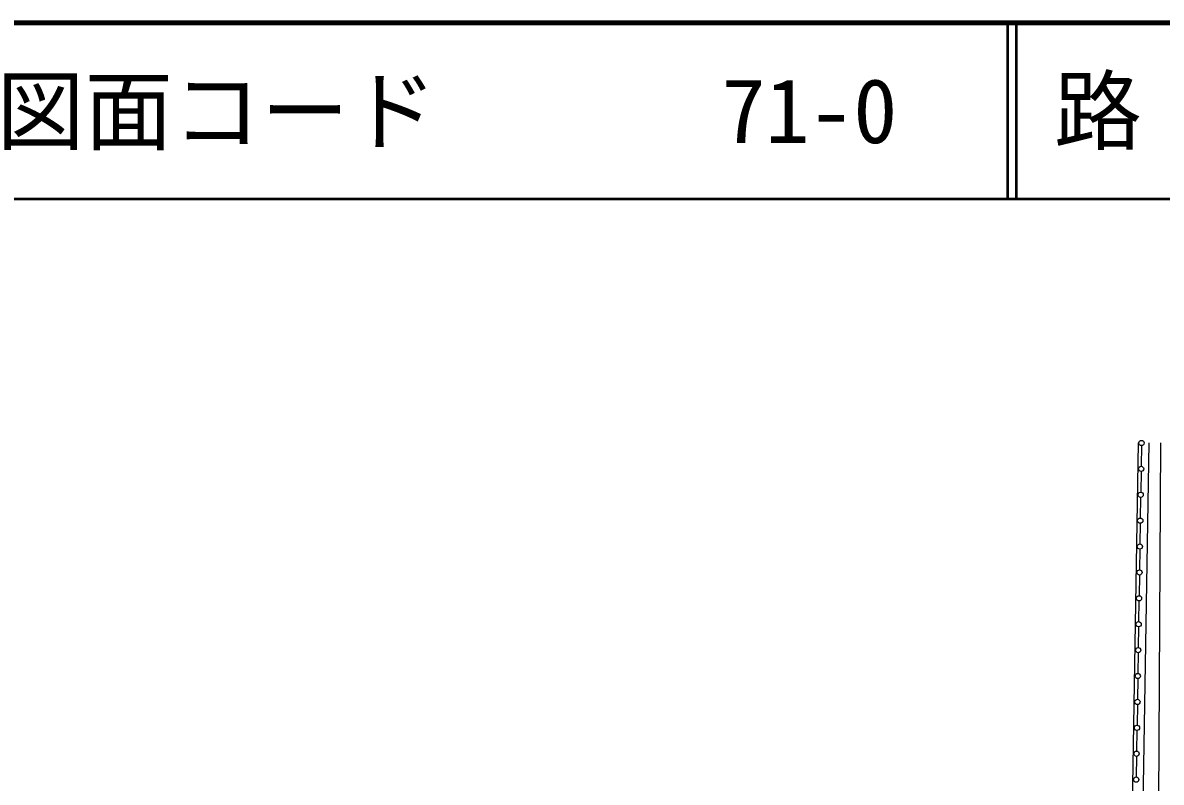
# Model space of a CAD drawing. Units: millimetres, scale not verified. Extents: x 40000 to 680000, y 20000 to 380000.
# Drawn here: x 121869 to 186474, y 336885 to 380000 of the extents above; entities that cross this region are included whole.
import ezdxf
from ezdxf.enums import TextEntityAlignment as Align

# ---------------------------------------------------------------- set-up
doc = ezdxf.new("R2010")
doc.units = ezdxf.units.MM
doc.header["$LTSCALE"] = 1000
for name, color, linetype, lineweight in [('M-BGD', 7, 'Continuous', 25), ('M-STR-STR1', 1, 'Continuous', 25), ('M-TTL', 2, 'Continuous', 140), ('M-TTL-LINE', 7, 'Continuous', 50)]:
    doc.layers.add(name, color=color, linetype=linetype, lineweight=lineweight)
doc.layers.add('M-TTL-TXT', color=7, linetype='Continuous')
doc.styles.add('ＭＳ ゴシック', font='')
doc.styles.get('ＭＳ ゴシック').set_extended_font_data('MS Gothic')

msp = doc.modelspace()

# ---------------------------------------------------------------- linework, layer by layer
at = {"layer": 'M-BGD'}
for p, q in [((185353, 355994), (185334, 354824)), ((186344, 335810), (186461, 356144)), ((185329, 354524), (185311, 353354)), ((185306, 353054), (185287, 351884)), ((185282, 351584), (185264, 350414)), ((185259, 350114), (185240, 348945)), ((185236, 348645), (185217, 347475)), ((185212, 347175), (185194, 346005)), ((185189, 345705), (185170, 344535)), ((185165, 344235), (185147, 343065)), ((185142, 342765), (185123, 341595)), ((185119, 341295), (185100, 340125)), ((185095, 339825), (185077, 338655)), ((185072, 338355), (185053, 337185))]:
    msp.add_line(p, q, dxfattribs=at)
for centre in [(185355, 356144), (185332, 354674), (185308, 353204), (185285, 351734), (185261, 350264), (185238, 348795), (185215, 347325), (185191, 345855), (185168, 344385), (185144, 342915), (185121, 341445), (185098, 339975), (185074, 338505), (185051, 337035)]:
    msp.add_circle(centre, 149, dxfattribs=at)
at = {"layer": 'M-STR-STR1'}
for p, q in [((184842, 335592), (185184, 356144)), ((185442, 335582), (185784, 356144))]:
    msp.add_line(p, q, dxfattribs=at)
at = {"layer": 'M-TTL'}
msp.add_line((680000, 380000), (40000, 380000), dxfattribs=at)
at = {"layer": 'M-TTL-LINE'}
for p, q in [((177750, 380000), (177750, 370000)), ((178250, 380000), (178250, 370000)), ((40000, 370000), (680000, 370000))]:
    msp.add_line(p, q, dxfattribs=at)

# ---------------------------------------------------------------- texts
at = {"layer": 'M-TTL-TXT', "style": 'ＭＳ ゴシック'}
for s, p in [('路 線 名', (180380, 375000)), ('図面コード', (120380, 375000)), ('71-0', (161521, 375000))]:
    msp.add_text(s, height=3666, dxfattribs=at).set_placement(p, align=Align.MIDDLE_LEFT)

doc.saveas('drawing.dxf')
